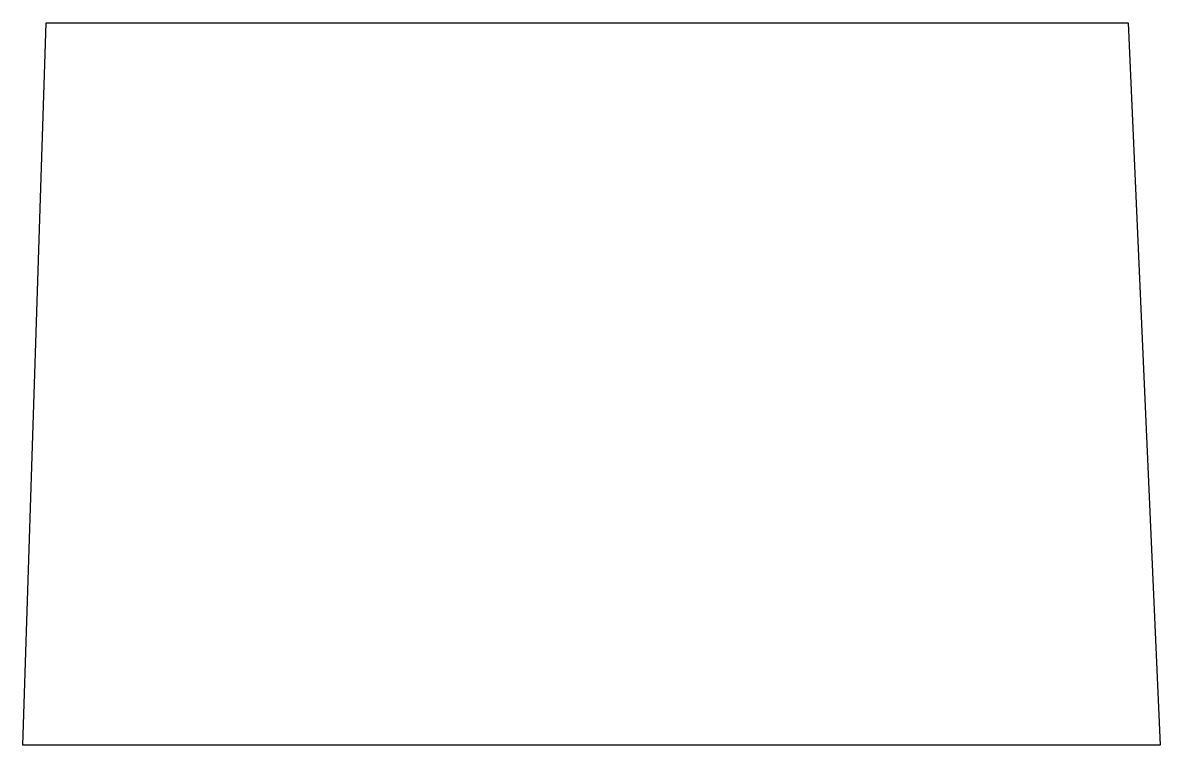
# Model space of a CAD drawing. Header units: millimetres. Extents: x 0 to 1212, y -385 to 385.
import ezdxf

# ---------------------------------------------------------------- set-up
doc = ezdxf.new("R2010")
doc.units = ezdxf.units.MM
doc.header["$LTSCALE"] = 10
doc.layers.add('MEMBERS', color=5, linetype='Continuous')

msp = doc.modelspace()

# ---------------------------------------------------------------- linework, layer by layer
at = {"layer": 'MEMBERS', "color": 3, "linetype": 'Continuous'}
for p, q in [((0, -385), (24.8, 385)), ((24.8, 385), (1178.1, 385)), ((1178.1, 385), (1212.2, -385)), ((1212.2, -385), (0, -385))]:
    msp.add_line(p, q, dxfattribs=at)

doc.saveas('drawing.dxf')
